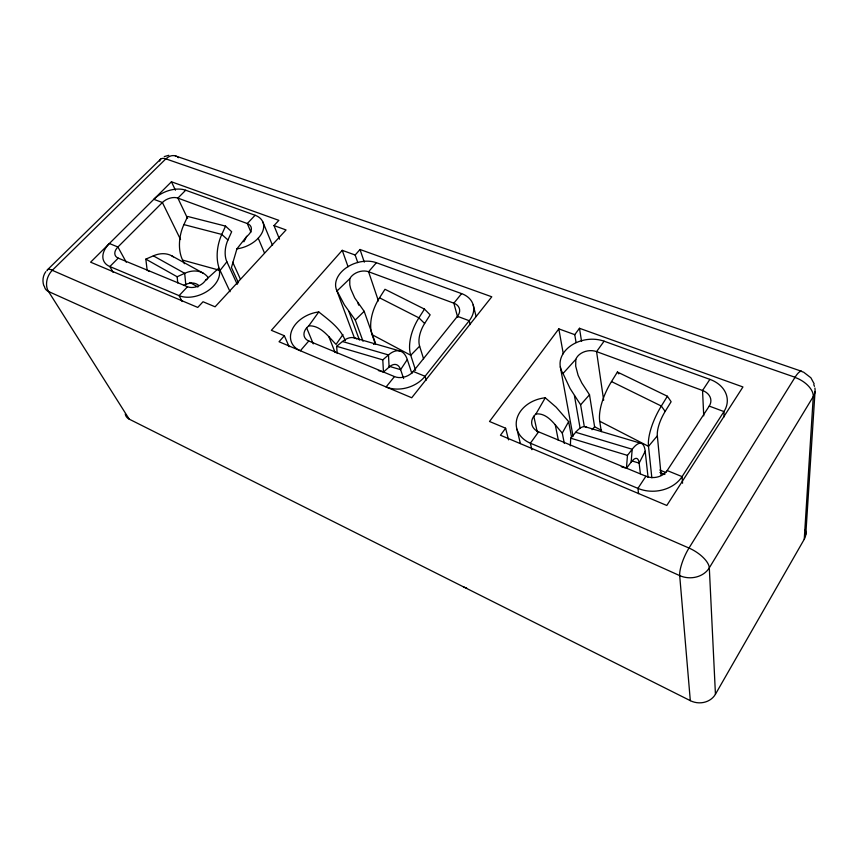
<?xml version="1.0" encoding="UTF-8"?>
<svg xmlns="http://www.w3.org/2000/svg" width="858" height="858" viewBox="0 0 858 858"><rect width="100%" height="100%" fill="white"/><g stroke="black" fill="none" stroke-linecap="round" stroke-linejoin="round"><path stroke-width="1.29" d="M570.345 445.838L570.709 438.181L575.707 432.282A39.371 12.741 -72.6 0 1 586.861 427.531M125.257 414.017A13.985 9.706 -29.2 0 0 129.204 419.144L690.315 700.664A18.586 16.624 9.3 0 0 715.443 694.229L804.246 539.274L813.277 396.535A20.624 15.433 1.1 0 0 814.907 388.041M805.78 534.641L815.036 391.516M648.069 477.445L645.195 451.287A40.219 11.336 -72.6 0 0 632.196 449.249L627.466 455.384L626.437 468.296L631.145 462.119L632.196 449.249L575.707 432.282M470.227 324.581L469.219 320.72A27.606 19.884 -16 0 0 461.604 293.618L376.383 262.709L368.575 271.75A12.795 8.859 -19.1 0 0 349.785 278.689L349.785 284.856L350.718 288.846L354.708 297.908L364.167 311.315L375.257 342.653L373.541 344.369M724.098 416.881L723.959 411.572A31.553 24.217 -3.3 0 0 709.888 379.365L604.096 341.194L596.567 351.619A14.372 10.822 -9.3 0 0 575.793 359.363L575.697 366.173L578.131 375.375L581.831 383.033L589.51 394.766L594.605 426.769L592.031 429.729M185.703 190.229L177.885 198.101A11.604 7.175 -23.6 0 0 162.387 202.509L153.818 199.313A23.992 14.833 -23.6 0 1 185.703 190.229L255.105 215.272L247.286 223.541A12.012 7.754 -22.3 0 1 246.718 236.411L236.926 248.852L231.446 267.492L238.46 282.829M129.204 419.144L48.498 291.495A15.53 11.722 -65.8 0 1 52.413 270.195L166.044 158.666M237.237 284.341L226.877 261.787A19.402 11.54 -76.7 0 1 227.949 239.972L231.671 231.735L225.547 226.115L187.645 216.452L183.902 224.603A31.285 19.466 -77.1 0 0 182.625 260.103L184.416 263.696M225.547 226.115L221.772 234.427A31.81 18.93 -76.7 0 0 220.077 270.42L230.062 291.72M243.865 241.806L246.718 236.411M645.195 451.287L639.124 463.116L640.379 473.702M564.317 443.457L562.29 433.022L568.65 421.61L556.156 407.196L545.259 397.79A30.373 23.788 -11.4 0 0 517.224 417.696A30.373 23.788 -11.4 0 0 530.383 443.2L531.863 449.689M603.667 400.214L596.567 351.619L702.541 390.487A15.272 11.712 -3.3 0 1 709.234 406.091L723.959 411.572L682.078 476.619A32.25 25.869 -4.3 0 1 637.912 488.374L530.383 443.2L538.588 431.853A14.693 11.508 -11.4 0 1 535.939 413.964L545.259 397.79M601.308 431.585L599.721 421.235A38.32 15.734 -62.8 0 1 611.497 381.563L617.406 372.029L667.374 396.246L661.336 406.049A39.275 14.683 -62.5 0 0 648.498 446.332L651.844 477.809M599.721 421.235L648.498 446.332L657.335 435.821A23.938 8.955 -62.5 0 1 665.165 411.422L671.138 401.716L667.374 396.246M690.315 700.664L679.697 575.611A21.3 5.813 -66.4 0 1 688.995 548.048L794.948 377.423A19.906 4.944 -68.5 0 1 802.391 371.975M423.562 358.773L419.626 346.182A21.493 11.701 -63 0 1 424.635 323.498L430.137 314.843L424.474 309.105L384.985 289.285L379.526 297.812A34.481 19.788 -63.2 0 0 372.072 334.674L375.504 344.348M424.474 309.105L418.908 317.846A35.253 19.198 -63 0 0 410.735 355.266L415.615 370.291M45.774 271.696C42.803 275.75 42.214 281.167 43.865 285.864M538.588 431.853L645.935 476.222A15.605 12.516 -4.4 0 0 667.181 470.559L709.234 406.091M337.205 353.507L336.636 346.289L342.481 341.527L388.481 354.944A36.079 16.828 -73.1 0 1 407.282 359.534L400.622 369.68L403.625 378.55M645.935 476.222L637.912 488.374L638.567 493.65M709.888 379.365L702.541 390.487L703.732 415.862M342.932 334.577L336.068 344.401C328.625 336.926 320.678 325.193 308.762 325.858A13.138 9.309 -21.6 0 0 308.773 340.991L300.354 350.74A27.145 19.241 -21.6 0 1 292.288 329.322A27.145 19.241 -21.6 0 1 318.768 311.947C328.839 319.991 340.68 328.357 345.302 340.776M308.762 325.858L318.768 311.947M574.763 334.652L558.837 328.882L489.51 421.482L505.619 428.217L500.45 435.231L666.805 505.469L742.942 386.958L579.482 328.282L574.763 334.652L576.061 342.514M226.877 261.787L220.077 270.42L182.625 260.103M457.453 316.312L469.219 320.72L425.053 376.287A28.303 20.978 -18.6 0 1 386.1 386.947L394.476 376.587A13.696 10.146 -18.6 0 0 413.224 371.45L457.453 316.312A13.353 9.62 -16 0 0 453.861 303.185L461.604 293.618M355.169 255.019L342.235 250.332L271.364 330.319L284.33 335.735L279.054 341.752L411.722 397.758L491.784 296.793L360.017 249.496L355.169 255.019L357.775 262.602M584.287 426.458L580.619 404.815L589.51 394.766M580.619 404.815L570.077 388.502L563.02 373.487L575.793 359.363M273.992 225.579L278.861 220.356L171.439 181.789L90.605 262.183L197.758 307.421L203.035 301.759L215.09 306.799L286.046 229.955L273.992 225.579L279.483 239.146M207.046 279.536L205.706 280.04A12.344 8.108 -24.4 0 1 187.494 286.754L179.086 295.635L109.856 266.548A24.657 15.444 -25.5 0 1 109.374 243.522L117.921 246.997L126.276 262.258M419.626 346.182L410.735 355.266L372.072 334.674M180.545 239.543L162.387 202.509L117.921 246.997A11.926 7.475 -25.5 0 0 118.232 258.129L109.856 266.548L113.149 272.394M363.02 341.269L355.276 320.045L364.167 311.315M47.458 269.766L160.65 159.116M355.276 320.045L344.38 304.826L337.055 290.948L349.785 278.689M205.706 280.04L218.651 268.307L219.444 270.72M383.462 372.05L389.103 367.085L388.481 354.944L382.797 359.867L383.462 372.05L378.367 370.527M183.644 285.457L185.778 284.459A19.809 13.921 -59.9 0 1 198.745 285.446M149.453 271.503L147.147 270.184L145.828 259.137L177.145 276.759L184.684 273.316A32.497 22.844 -59.9 0 1 208.333 277.756M145.828 259.137L153.368 255.845A31.832 23.155 -59.9 0 1 173.359 256.853M164.253 156.606L168.79 155.309M535.939 413.964C547.844 412.644 555.276 425.6 562.29 433.022M52.059 270.216L688.995 548.048A21.922 9.449 31.3 0 1 709.309 567.857L715.443 694.229M159.685 161.132A15.262 6.328 45.4 0 1 165.959 158.902L795.452 377.402M183.902 224.603L221.772 234.427L227.949 239.972M354.225 337.837L399.785 350.976M336.636 346.289L382.797 359.867M389.339 366.345L400.622 369.68A21.997 10.253 -73.1 0 0 389.103 367.085M585.081 426.726L640.862 443.296M570.709 438.181L627.466 455.384M631.434 460.778L639.124 463.116A24.517 6.907 -72.5 0 0 631.145 462.119M621.31 466.72L625.15 467.9M175.364 155.888L801.49 371.246M667.181 470.559L682.078 476.619L682.56 483.247M659.802 470.045L665.905 472.533M413.224 371.45L425.053 376.287L426.265 380.126M659.941 472.468L664.875 474.485M118.232 258.129L187.494 286.754M308.773 340.991L394.476 376.587M611.497 381.563L661.336 406.049L665.165 411.422M379.526 297.812L418.908 317.846L424.635 323.498M594.605 426.769L601.597 430.394M803.378 371.997L810.896 377.799L814.145 383.783M171.868 255.909L203.099 273.112M153.368 255.845L184.684 273.316L185.778 284.459M189.918 282.486L197.951 287.001M617.406 372.029L618.8 373.884M182.132 301.523L179.086 295.635A25.515 16.752 -24.4 0 0 208.194 290.615A25.515 16.752 -24.4 0 0 218.651 268.307M187.591 218.5L177.885 198.101L247.286 223.541L250.954 232.143M171.439 181.789L175.429 190.197M232.7 262.216L240.401 279.172M284.33 335.735L289.125 346.696M258.226 238.192L264.457 252.938M262.848 221.965L272.533 245.409M306.649 327.853L313.256 343.865M328.807 336.561L335.146 352.574M336.443 289.618L354.601 338.427M348.874 311.4L359.427 340.068M357.818 302.67L358.708 305.169M342.235 250.332L348.048 266.731M378.421 300.901L368.575 271.75L453.861 303.185L457.7 317.406M360.017 249.496L364.307 262.162M407.282 359.534L411.894 373.541M473.176 304.88L476.126 316.548M505.619 428.217L508.547 439.854M516.956 429.214L520.388 443.554M533.805 416.269L537.226 431.842M555.244 424.699L558.376 440.379M568.65 421.61L571.567 437.376M560.317 366.806L573.058 436.347M558.837 328.882L563.266 353.743M574.42 395.559L580.115 428.239M579.482 328.282L581.563 341.42M177.145 276.759L177.778 282.968M657.335 435.821L661.132 475.45M337.055 290.948A26.448 18.318 -19.1 0 1 345.892 268.05A26.448 18.318 -19.1 0 1 376.383 262.709M342.481 341.527A35.392 17.718 -73.2 0 1 356.714 338.899M563.02 373.487A29.698 22.372 -9.3 0 1 569.358 346.814A29.698 22.372 -9.3 0 1 604.096 341.194M255.105 215.272A24.839 16.034 -22.3 0 1 261.744 233.365A24.839 16.034 -22.3 0 1 236.926 248.852M794.948 377.423A20.345 11.519 28.2 0 1 813.277 396.535L709.309 567.857A21.793 18.35 0.9 0 1 679.697 575.611L48.498 291.495A15.819 9.803 -27.6 0 1 44.434 286.347M813.749 384.684A20.624 15.433 1.1 0 1 814.457 386.336M165.959 158.902A14.822 10.393 -74.1 0 1 176.448 156.328M177.467 156.928A14.822 10.393 -74.1 0 1 178.41 157.7M46.9 270.774A16.141 4.976 43.3 0 1 52.413 270.195M805.308 529.804A17.718 14.35 6 0 1 804.246 539.274M466.645 588.009A16.334 13.932 -18.4 0 1 463.417 586.829"/></g></svg>
